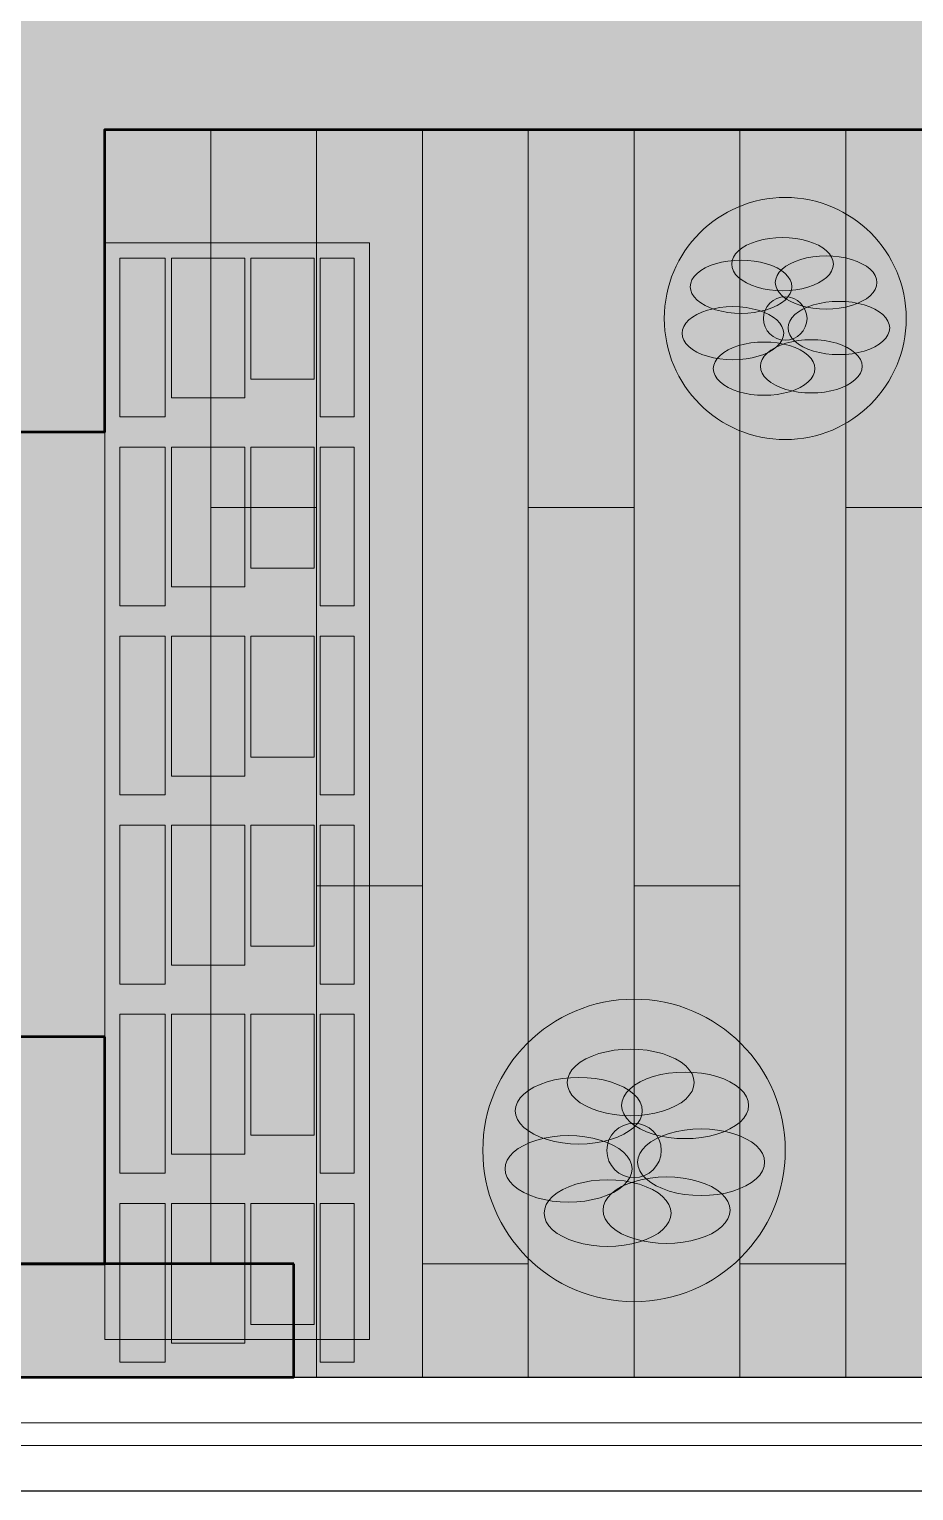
# Model space of a CAD drawing. Header units: millimetres. Extents: x 0 to 11500, y 0 to 14350.
# Drawn here: x 8100 to 9270, y 0 to 1932 of the extents above; entities that cross this region are included whole.
import ezdxf

# ---------------------------------------------------------------- set-up
doc = ezdxf.new("R2010")
doc.units = ezdxf.units.MM
for name, color, linetype, lineweight, true_color in [('A-COLS', 7, 'Continuous', 50, 0x000000), ('A-GLAZ', 7, 'Continuous', 18, 0x1a6bc7), ('A-GLAZ-FRAME', 7, 'Continuous', 25, 0x000000), ('A-WALL', 7, 'Continuous', 50, 0x000000), ('A-WALL-FILL', 7, 'Continuous', 13, 0x999999), ('I-FLOOR', 7, 'Continuous', 13, 0x595959), ('I-FLOOR-PAT', 7, 'Continuous', 13, 0x595959), ('I-FURN', 7, 'Continuous', 13, 0x595959), ('I-PLANT', 7, 'Continuous', 13, 0x595959)]:
    doc.layers.add(name, color=color, linetype=linetype, lineweight=lineweight, true_color=true_color)

msp = doc.modelspace()

# ---------------------------------------------------------------- hatches: boundary and pattern name
at = {"layer": 'A-COLS', "true_color": 0x000000}
h = msp.add_hatch(color=7, dxfattribs=at)
h.dxf.hatch_style = 1
h.paths.add_polyline_path([(8450, 300), (7350, 300), (7350, 150), (8450, 150)])
at = {"layer": 'A-WALL-FILL', "true_color": 0x33363b}
h = msp.add_hatch(color=7, dxfattribs=at)
h.dxf.hatch_style = 1
h.paths.add_polyline_path([(4900, 2300), (5100, 2300), (5100, 4750), (8000, 4750), (8000, 1400), (8200, 1400), (8200, 1800), (9400, 1800), (9400, 2000), (8200, 2000), (8200, 6250), (8000, 6250), (8000, 4950), (5100, 4950), (5100, 7800), (4900, 7800)])
h = msp.add_hatch(color=7, dxfattribs=at)
h.dxf.hatch_style = 1
h.paths.add_polyline_path([(8200, 600), (8000, 600), (8000, 300), (8200, 300)])
at = {"layer": 'I-FLOOR', "true_color": 0xb88f66}
h = msp.add_hatch(color=7, dxfattribs=at)
h.dxf.hatch_style = 1
h.paths.add_polyline_path([(11350, 150), (11350, 1750), (10850, 1750), (10850, 1800), (9400, 1800), (8200, 1800), (8200, 300), (8450, 300), (8450, 150)])
at = {"layer": 'I-FLOOR', "true_color": 0xdebf94}
h = msp.add_hatch(color=7, dxfattribs=at)
h.dxf.hatch_style = 1
h.paths.add_polyline_path([(8200, 1400), (8000, 1400), (8000, 600), (8200, 600)])
at = {"layer": 'I-FURN', "true_color": 0x785740}
h = msp.add_hatch(color=7, dxfattribs=at)
h.dxf.hatch_style = 1
h.paths.add_polyline_path([(8200, 1650), (8550, 1650), (8550, 200), (8200, 200)])
at = {"layer": 'I-FURN', "true_color": 0xcc4c47}
h = msp.add_hatch(color=7, dxfattribs=at)
h.dxf.hatch_style = 1
h.paths.add_polyline_path([(8220, 1630), (8280, 1630), (8280, 1420), (8220, 1420)])
at = {"layer": 'I-FURN', "true_color": 0x4073b2}
h = msp.add_hatch(color=7, dxfattribs=at)
h.dxf.hatch_style = 1
h.paths.add_polyline_path([(8288, 1630), (8385, 1630), (8385, 1445), (8288, 1445)])
at = {"layer": 'I-FURN', "true_color": 0xe6b84c}
h = msp.add_hatch(color=7, dxfattribs=at)
h.dxf.hatch_style = 1
h.paths.add_polyline_path([(8393, 1630), (8477, 1630), (8477, 1470), (8393, 1470)])
at = {"layer": 'I-FURN', "true_color": 0x599973}
h = msp.add_hatch(color=7, dxfattribs=at)
h.dxf.hatch_style = 1
h.paths.add_polyline_path([(8485, 1630), (8530, 1630), (8530, 1420), (8485, 1420)])
at = {"layer": 'I-FURN', "true_color": 0xcc4c47}
h = msp.add_hatch(color=7, dxfattribs=at)
h.dxf.hatch_style = 1
h.paths.add_polyline_path([(8220, 1380), (8280, 1380), (8280, 1170), (8220, 1170)])
at = {"layer": 'I-FURN', "true_color": 0x4073b2}
h = msp.add_hatch(color=7, dxfattribs=at)
h.dxf.hatch_style = 1
h.paths.add_polyline_path([(8288, 1380), (8385, 1380), (8385, 1195), (8288, 1195)])
at = {"layer": 'I-FURN', "true_color": 0xe6b84c}
h = msp.add_hatch(color=7, dxfattribs=at)
h.dxf.hatch_style = 1
h.paths.add_polyline_path([(8393, 1380), (8477, 1380), (8477, 1220), (8393, 1220)])
at = {"layer": 'I-FURN', "true_color": 0x599973}
h = msp.add_hatch(color=7, dxfattribs=at)
h.dxf.hatch_style = 1
h.paths.add_polyline_path([(8485, 1380), (8530, 1380), (8530, 1170), (8485, 1170)])
at = {"layer": 'I-FURN', "true_color": 0xcc4c47}
h = msp.add_hatch(color=7, dxfattribs=at)
h.dxf.hatch_style = 1
h.paths.add_polyline_path([(8220, 1130), (8280, 1130), (8280, 920), (8220, 920)])
at = {"layer": 'I-FURN', "true_color": 0x4073b2}
h = msp.add_hatch(color=7, dxfattribs=at)
h.dxf.hatch_style = 1
h.paths.add_polyline_path([(8288, 1130), (8385, 1130), (8385, 945), (8288, 945)])
at = {"layer": 'I-FURN', "true_color": 0xe6b84c}
h = msp.add_hatch(color=7, dxfattribs=at)
h.dxf.hatch_style = 1
h.paths.add_polyline_path([(8393, 1130), (8477, 1130), (8477, 970), (8393, 970)])
at = {"layer": 'I-FURN', "true_color": 0x599973}
h = msp.add_hatch(color=7, dxfattribs=at)
h.dxf.hatch_style = 1
h.paths.add_polyline_path([(8485, 1130), (8530, 1130), (8530, 920), (8485, 920)])
at = {"layer": 'I-FURN', "true_color": 0xcc4c47}
h = msp.add_hatch(color=7, dxfattribs=at)
h.dxf.hatch_style = 1
h.paths.add_polyline_path([(8220, 880), (8280, 880), (8280, 670), (8220, 670)])
at = {"layer": 'I-FURN', "true_color": 0x4073b2}
h = msp.add_hatch(color=7, dxfattribs=at)
h.dxf.hatch_style = 1
h.paths.add_polyline_path([(8288, 880), (8385, 880), (8385, 695), (8288, 695)])
at = {"layer": 'I-FURN', "true_color": 0xe6b84c}
h = msp.add_hatch(color=7, dxfattribs=at)
h.dxf.hatch_style = 1
h.paths.add_polyline_path([(8393, 880), (8477, 880), (8477, 720), (8393, 720)])
at = {"layer": 'I-FURN', "true_color": 0x599973}
h = msp.add_hatch(color=7, dxfattribs=at)
h.dxf.hatch_style = 1
h.paths.add_polyline_path([(8485, 880), (8530, 880), (8530, 670), (8485, 670)])
at = {"layer": 'I-FURN', "true_color": 0xcc4c47}
h = msp.add_hatch(color=7, dxfattribs=at)
h.dxf.hatch_style = 1
h.paths.add_polyline_path([(8220, 630), (8280, 630), (8280, 420), (8220, 420)])
at = {"layer": 'I-FURN', "true_color": 0x4073b2}
h = msp.add_hatch(color=7, dxfattribs=at)
h.dxf.hatch_style = 1
h.paths.add_polyline_path([(8288, 630), (8385, 630), (8385, 445), (8288, 445)])
at = {"layer": 'I-FURN', "true_color": 0xe6b84c}
h = msp.add_hatch(color=7, dxfattribs=at)
h.dxf.hatch_style = 1
h.paths.add_polyline_path([(8393, 630), (8477, 630), (8477, 470), (8393, 470)])
at = {"layer": 'I-FURN', "true_color": 0x599973}
h = msp.add_hatch(color=7, dxfattribs=at)
h.dxf.hatch_style = 1
h.paths.add_polyline_path([(8485, 630), (8530, 630), (8530, 420), (8485, 420)])
at = {"layer": 'I-FURN', "true_color": 0xcc4c47}
h = msp.add_hatch(color=7, dxfattribs=at)
h.dxf.hatch_style = 1
h.paths.add_polyline_path([(8220, 380), (8280, 380), (8280, 170), (8220, 170)])
at = {"layer": 'I-FURN', "true_color": 0x4073b2}
h = msp.add_hatch(color=7, dxfattribs=at)
h.dxf.hatch_style = 1
h.paths.add_polyline_path([(8288, 380), (8385, 380), (8385, 195), (8288, 195)])
at = {"layer": 'I-FURN', "true_color": 0xe6b84c}
h = msp.add_hatch(color=7, dxfattribs=at)
h.dxf.hatch_style = 1
h.paths.add_polyline_path([(8393, 380), (8477, 380), (8477, 220), (8393, 220)])
at = {"layer": 'I-FURN', "true_color": 0x599973}
h = msp.add_hatch(color=7, dxfattribs=at)
h.dxf.hatch_style = 1
h.paths.add_polyline_path([(8485, 380), (8530, 380), (8530, 170), (8485, 170)])
at = {"layer": 'I-PLANT', "true_color": 0x5c995c}
h = msp.add_hatch(color=7, dxfattribs=at)
h.dxf.hatch_style = 1
edge = h.paths.add_edge_path()
edge.add_arc((9100, 1550), 160, 0, 360)
at = {"layer": 'I-PLANT', "true_color": 0x73b26b}
h = msp.add_hatch(color=7, dxfattribs=at)
h.dxf.hatch_style = 1
h.paths.add_polyline_path([(9163.6, 1621.9), (9163, 1617.3), (9161.3, 1612.8), (9158.5, 1608.4), (9154.6, 1604.3), (9149.7, 1600.5), (9143.9, 1597), (9137.3, 1594), (9130, 1591.4), (9122.1, 1589.4), (9113.8, 1587.9), (9105.2, 1587), (9096.4, 1586.7), (9087.6, 1587), (9079, 1587.9), (9070.7, 1589.4), (9062.8, 1591.4), (9055.5, 1594), (9048.9, 1597), (9043.1, 1600.5), (9038.2, 1604.3), (9034.3, 1608.4), (9031.5, 1612.8), (9029.8, 1617.3), (9029.2, 1621.9), (9029.8, 1626.5), (9031.5, 1631), (9034.3, 1635.4), (9038.2, 1639.5), (9043.1, 1643.3), (9048.9, 1646.8), (9055.5, 1649.8), (9062.8, 1652.4), (9070.7, 1654.4), (9079, 1655.9), (9087.6, 1656.8), (9096.4, 1657.1), (9105.2, 1656.8), (9113.8, 1655.9), (9122.1, 1654.4), (9130, 1652.4), (9137.3, 1649.8), (9143.9, 1646.8), (9149.7, 1643.3), (9154.6, 1639.5), (9158.5, 1635.4), (9161.3, 1631), (9163, 1626.5)])
h = msp.add_hatch(color=7, dxfattribs=at)
h.dxf.hatch_style = 1
h.paths.add_polyline_path([(9108.7, 1592), (9108.2, 1587.4), (9106.5, 1582.9), (9103.6, 1578.6), (9099.7, 1574.4), (9094.9, 1570.6), (9089.1, 1567.1), (9082.4, 1564.1), (9075.1, 1561.5), (9067.3, 1559.5), (9058.9, 1558), (9050.3, 1557.1), (9041.5, 1556.8), (9032.8, 1557.1), (9024.1, 1558), (9015.8, 1559.5), (9007.9, 1561.5), (9000.6, 1564.1), (8994, 1567.1), (8988.2, 1570.6), (8983.3, 1574.4), (8979.5, 1578.6), (8976.6, 1582.9), (8974.9, 1587.4), (8974.3, 1592), (8974.9, 1596.6), (8976.6, 1601.1), (8979.5, 1605.5), (8983.3, 1609.6), (8988.2, 1613.5), (8994, 1616.9), (9000.6, 1620), (9007.9, 1622.5), (9015.8, 1624.6), (9024.1, 1626), (9032.8, 1626.9), (9041.5, 1627.2), (9050.3, 1626.9), (9058.9, 1626), (9067.3, 1624.6), (9075.1, 1622.5), (9082.4, 1620), (9089.1, 1616.9), (9094.9, 1613.5), (9099.7, 1609.6), (9103.6, 1605.5), (9106.5, 1601.1), (9108.2, 1596.6)])
h = msp.add_hatch(color=7, dxfattribs=at)
h.dxf.hatch_style = 1
h.paths.add_polyline_path([(9221.2, 1597.6), (9220.6, 1593), (9218.9, 1588.5), (9216.1, 1584.2), (9212.2, 1580), (9207.3, 1576.2), (9201.5, 1572.8), (9194.9, 1569.7), (9187.6, 1567.2), (9179.7, 1565.1), (9171.4, 1563.6), (9162.8, 1562.7), (9154, 1562.4), (9145.2, 1562.7), (9136.6, 1563.6), (9128.3, 1565.1), (9120.4, 1567.2), (9113.1, 1569.7), (9106.5, 1572.8), (9100.7, 1576.2), (9095.8, 1580), (9091.9, 1584.2), (9089.1, 1588.5), (9087.4, 1593), (9086.8, 1597.6), (9087.4, 1602.2), (9089.1, 1606.8), (9091.9, 1611.1), (9095.8, 1615.2), (9100.7, 1619.1), (9106.5, 1622.5), (9113.1, 1625.6), (9120.4, 1628.1), (9128.3, 1630.2), (9136.6, 1631.6), (9145.2, 1632.5), (9154, 1632.8), (9162.8, 1632.5), (9171.4, 1631.6), (9179.7, 1630.2), (9187.6, 1628.1), (9194.9, 1625.6), (9201.5, 1622.5), (9207.3, 1619.1), (9212.2, 1615.2), (9216.1, 1611.1), (9218.9, 1606.8), (9220.6, 1602.2)])
h = msp.add_hatch(color=7, dxfattribs=at)
h.dxf.hatch_style = 1
h.paths.add_polyline_path([(9097.9, 1530.5), (9097.3, 1525.9), (9095.6, 1521.4), (9092.8, 1517), (9088.9, 1512.9), (9084, 1509.1), (9078.2, 1505.6), (9071.6, 1502.6), (9064.3, 1500), (9056.4, 1498), (9048.1, 1496.5), (9039.5, 1495.6), (9030.7, 1495.3), (9021.9, 1495.6), (9013.3, 1496.5), (9005, 1498), (8997.1, 1500), (8989.8, 1502.6), (8983.2, 1505.6), (8977.4, 1509.1), (8972.5, 1512.9), (8968.6, 1517), (8965.8, 1521.4), (8964.1, 1525.9), (8963.5, 1530.5), (8964.1, 1535.1), (8965.8, 1539.6), (8968.6, 1544), (8972.5, 1548.1), (8977.4, 1551.9), (8983.2, 1555.4), (8989.8, 1558.4), (8997.1, 1561), (9005, 1563), (9013.3, 1564.5), (9021.9, 1565.4), (9030.7, 1565.7), (9039.5, 1565.4), (9048.1, 1564.5), (9056.4, 1563), (9064.3, 1561), (9071.6, 1558.4), (9078.2, 1555.4), (9084, 1551.9), (9088.9, 1548.1), (9092.8, 1544), (9095.6, 1539.6), (9097.3, 1535.1)])
at = {"layer": 'I-PLANT', "true_color": 0x8c6140}
h = msp.add_hatch(color=7, dxfattribs=at)
h.dxf.hatch_style = 1
edge = h.paths.add_edge_path()
edge.add_arc((9100, 1550), 28.8, 0, 360)
at = {"layer": 'I-PLANT', "true_color": 0x73b26b}
h = msp.add_hatch(color=7, dxfattribs=at)
h.dxf.hatch_style = 1
h.paths.add_polyline_path([(9238.1, 1537.5), (9237.5, 1532.9), (9235.8, 1528.4), (9233, 1524), (9229.1, 1519.9), (9224.2, 1516.1), (9218.4, 1512.6), (9211.8, 1509.6), (9204.5, 1507), (9196.6, 1505), (9188.3, 1503.5), (9179.7, 1502.6), (9170.9, 1502.3), (9162.1, 1502.6), (9153.5, 1503.5), (9145.2, 1505), (9137.3, 1507), (9130, 1509.6), (9123.4, 1512.6), (9117.6, 1516.1), (9112.7, 1519.9), (9108.8, 1524), (9106, 1528.4), (9104.3, 1532.9), (9103.7, 1537.5), (9104.3, 1542.1), (9106, 1546.6), (9108.8, 1551), (9112.7, 1555.1), (9117.6, 1558.9), (9123.4, 1562.4), (9130, 1565.4), (9137.3, 1568), (9145.2, 1570), (9153.5, 1571.5), (9162.1, 1572.4), (9170.9, 1572.7), (9179.7, 1572.4), (9188.3, 1571.5), (9196.6, 1570), (9204.5, 1568), (9211.8, 1565.4), (9218.4, 1562.4), (9224.2, 1558.9), (9229.1, 1555.1), (9233, 1551), (9235.8, 1546.6), (9237.5, 1542.1)])
h = msp.add_hatch(color=7, dxfattribs=at)
h.dxf.hatch_style = 1
h.paths.add_polyline_path([(9139.2, 1483.7), (9138.7, 1479.1), (9136.9, 1474.5), (9134.1, 1470.2), (9130.2, 1466.1), (9125.3, 1462.2), (9119.6, 1458.8), (9112.9, 1455.7), (9105.6, 1453.2), (9097.7, 1451.1), (9089.4, 1449.7), (9080.8, 1448.8), (9072, 1448.5), (9063.3, 1448.8), (9054.6, 1449.7), (9046.3, 1451.1), (9038.4, 1453.2), (9031.1, 1455.7), (9024.5, 1458.8), (9018.7, 1462.2), (9013.8, 1466.1), (9009.9, 1470.2), (9007.1, 1474.5), (9005.4, 1479.1), (9004.8, 1483.7), (9005.4, 1488.2), (9007.1, 1492.8), (9009.9, 1497.1), (9013.8, 1501.3), (9018.7, 1505.1), (9024.5, 1508.5), (9031.1, 1511.6), (9038.4, 1514.1), (9046.3, 1516.2), (9054.6, 1517.7), (9063.3, 1518.6), (9072, 1518.9), (9080.8, 1518.6), (9089.4, 1517.7), (9097.7, 1516.2), (9105.6, 1514.1), (9112.9, 1511.6), (9119.6, 1508.5), (9125.3, 1505.1), (9130.2, 1501.3), (9134.1, 1497.1), (9136.9, 1492.8), (9138.7, 1488.2)])
h = msp.add_hatch(color=7, dxfattribs=at)
h.dxf.hatch_style = 1
h.paths.add_polyline_path([(9201.6, 1486.8), (9201.1, 1482.2), (9199.3, 1477.7), (9196.5, 1473.3), (9192.6, 1469.2), (9187.7, 1465.3), (9182, 1461.9), (9175.3, 1458.8), (9168, 1456.3), (9160.2, 1454.2), (9151.8, 1452.8), (9143.2, 1451.9), (9134.4, 1451.6), (9125.7, 1451.9), (9117, 1452.8), (9108.7, 1454.2), (9100.8, 1456.3), (9093.5, 1458.8), (9086.9, 1461.9), (9081.1, 1465.3), (9076.2, 1469.2), (9072.3, 1473.3), (9069.5, 1477.7), (9067.8, 1482.2), (9067.2, 1486.8), (9067.8, 1491.4), (9069.5, 1495.9), (9072.3, 1500.2), (9076.2, 1504.4), (9081.1, 1508.2), (9086.9, 1511.7), (9093.5, 1514.7), (9100.8, 1517.3), (9108.7, 1519.3), (9117, 1520.8), (9125.7, 1521.7), (9134.4, 1522), (9143.2, 1521.7), (9151.8, 1520.8), (9160.2, 1519.3), (9168, 1517.3), (9175.3, 1514.7), (9182, 1511.7), (9187.7, 1508.2), (9192.6, 1504.4), (9196.5, 1500.2), (9199.3, 1495.9), (9201.1, 1491.4)])
at = {"layer": 'I-PLANT', "true_color": 0x5c995c}
h = msp.add_hatch(color=7, dxfattribs=at)
h.dxf.hatch_style = 1
edge = h.paths.add_edge_path()
edge.add_arc((8900, 450), 200, 0, 360)
at = {"layer": 'I-PLANT', "true_color": 0x73b26b}
h = msp.add_hatch(color=7, dxfattribs=at)
h.dxf.hatch_style = 1
h.paths.add_polyline_path([(8979.5, 539.9), (8978.8, 534.1), (8976.7, 528.5), (8973.1, 523.1), (8968.3, 517.9), (8962.2, 513.1), (8954.9, 508.8), (8946.6, 505), (8937.5, 501.8), (8927.7, 499.2), (8917.3, 497.4), (8906.5, 496.3), (8895.5, 495.9), (8884.5, 496.3), (8873.8, 497.4), (8863.4, 499.2), (8853.5, 501.8), (8844.4, 505), (8836.1, 508.8), (8828.9, 513.1), (8822.8, 517.9), (8817.9, 523.1), (8814.4, 528.5), (8812.2, 534.1), (8811.5, 539.9), (8812.2, 545.6), (8814.4, 551.3), (8817.9, 556.7), (8822.8, 561.9), (8828.9, 566.7), (8836.1, 571), (8844.4, 574.8), (8853.5, 578), (8863.4, 580.5), (8873.8, 582.4), (8884.5, 583.5), (8895.5, 583.9), (8906.5, 583.5), (8917.3, 582.4), (8927.7, 580.5), (8937.5, 578), (8946.6, 574.8), (8954.9, 571), (8962.2, 566.7), (8968.3, 561.9), (8973.1, 556.7), (8976.7, 551.3), (8978.8, 545.6)])
h = msp.add_hatch(color=7, dxfattribs=at)
h.dxf.hatch_style = 1
h.paths.add_polyline_path([(8910.9, 502.5), (8910.2, 496.8), (8908.1, 491.1), (8904.5, 485.7), (8899.7, 480.5), (8893.6, 475.8), (8886.3, 471.4), (8878.1, 467.6), (8868.9, 464.4), (8859.1, 461.9), (8848.7, 460), (8837.9, 458.9), (8826.9, 458.5), (8816, 458.9), (8805.2, 460), (8794.8, 461.9), (8784.9, 464.4), (8775.8, 467.6), (8767.5, 471.4), (8760.3, 475.8), (8754.2, 480.5), (8749.3, 485.7), (8745.8, 491.1), (8743.6, 496.8), (8742.9, 502.5), (8743.6, 508.3), (8745.8, 513.9), (8749.3, 519.4), (8754.2, 524.5), (8760.3, 529.3), (8767.5, 533.6), (8775.8, 537.4), (8784.9, 540.6), (8794.8, 543.2), (8805.2, 545), (8816, 546.2), (8826.9, 546.5), (8837.9, 546.2), (8848.7, 545), (8859.1, 543.2), (8868.9, 540.6), (8878.1, 537.4), (8886.3, 533.6), (8893.6, 529.3), (8899.7, 524.5), (8904.5, 519.4), (8908.1, 513.9), (8910.2, 508.3)])
h = msp.add_hatch(color=7, dxfattribs=at)
h.dxf.hatch_style = 1
h.paths.add_polyline_path([(9051.5, 509.6), (9050.8, 503.8), (9048.6, 498.2), (9045.1, 492.7), (9040.2, 487.6), (9034.1, 482.8), (9026.9, 478.4), (9018.6, 474.6), (9009.5, 471.4), (8999.6, 468.9), (8989.2, 467.1), (8978.4, 465.9), (8967.5, 465.6), (8956.5, 465.9), (8945.7, 467.1), (8935.3, 468.9), (8925.5, 471.4), (8916.3, 474.6), (8908.1, 478.4), (8900.8, 482.8), (8894.7, 487.6), (8889.9, 492.7), (8886.3, 498.2), (8884.2, 503.8), (8883.5, 509.6), (8884.2, 515.3), (8886.3, 520.9), (8889.9, 526.4), (8894.7, 531.6), (8900.8, 536.3), (8908.1, 540.7), (8916.3, 544.5), (8925.5, 547.7), (8935.3, 550.2), (8945.7, 552.1), (8956.5, 553.2), (8967.5, 553.6), (8978.4, 553.2), (8989.2, 552.1), (8999.6, 550.2), (9009.5, 547.7), (9018.6, 544.5), (9026.9, 540.7), (9034.1, 536.3), (9040.2, 531.6), (9045.1, 526.4), (9048.6, 520.9), (9050.8, 515.3)])
at = {"layer": 'I-PLANT', "true_color": 0x8c6140}
h = msp.add_hatch(color=7, dxfattribs=at)
h.dxf.hatch_style = 1
edge = h.paths.add_edge_path()
edge.add_arc((8900, 450), 36, 0, 360)
at = {"layer": 'I-PLANT', "true_color": 0x73b26b}
h = msp.add_hatch(color=7, dxfattribs=at)
h.dxf.hatch_style = 1
h.paths.add_polyline_path([(8897.4, 425.6), (8896.6, 419.9), (8894.5, 414.2), (8891, 408.8), (8886.1, 403.6), (8880, 398.8), (8872.8, 394.5), (8864.5, 390.7), (8855.4, 387.5), (8845.5, 385), (8835.1, 383.1), (8824.3, 382), (8813.4, 381.6), (8802.4, 382), (8791.6, 383.1), (8781.2, 385), (8771.4, 387.5), (8762.2, 390.7), (8754, 394.5), (8746.7, 398.8), (8740.6, 403.6), (8735.8, 408.8), (8732.2, 414.2), (8730.1, 419.9), (8729.4, 425.6), (8730.1, 431.4), (8732.2, 437), (8735.8, 442.5), (8740.6, 447.6), (8746.7, 452.4), (8754, 456.7), (8762.2, 460.5), (8771.4, 463.7), (8781.2, 466.3), (8791.6, 468.1), (8802.4, 469.2), (8813.4, 469.6), (8824.3, 469.2), (8835.1, 468.1), (8845.5, 466.3), (8855.4, 463.7), (8864.5, 460.5), (8872.8, 456.7), (8880, 452.4), (8886.1, 447.6), (8891, 442.5), (8894.5, 437), (8896.6, 431.4)])
h = msp.add_hatch(color=7, dxfattribs=at)
h.dxf.hatch_style = 1
h.paths.add_polyline_path([(9072.6, 434.4), (9071.9, 428.6), (9069.8, 423), (9066.2, 417.5), (9061.4, 412.4), (9055.3, 407.6), (9048, 403.3), (9039.8, 399.5), (9030.6, 396.3), (9020.8, 393.7), (9010.4, 391.9), (8999.6, 390.7), (8988.6, 390.4), (8977.7, 390.7), (8966.9, 391.9), (8956.5, 393.7), (8946.6, 396.3), (8937.5, 399.5), (8929.2, 403.3), (8922, 407.6), (8915.9, 412.4), (8911, 417.5), (8907.5, 423), (8905.4, 428.6), (8904.6, 434.4), (8905.4, 440.1), (8907.5, 445.8), (8911, 451.2), (8915.9, 456.4), (8922, 461.2), (8929.2, 465.5), (8937.5, 469.3), (8946.6, 472.5), (8956.5, 475), (8966.9, 476.9), (8977.7, 478), (8988.6, 478.4), (8999.6, 478), (9010.4, 476.9), (9020.8, 475), (9030.6, 472.5), (9039.8, 469.3), (9048, 465.5), (9055.3, 461.2), (9061.4, 456.4), (9066.2, 451.2), (9069.8, 445.8), (9071.9, 440.1)])
h = msp.add_hatch(color=7, dxfattribs=at)
h.dxf.hatch_style = 1
h.paths.add_polyline_path([(8949, 367.1), (8948.3, 361.3), (8946.2, 355.7), (8942.6, 350.2), (8937.8, 345.1), (8931.7, 340.3), (8924.4, 336), (8916.2, 332.2), (8907, 329), (8897.2, 326.4), (8886.8, 324.6), (8876, 323.4), (8865, 323.1), (8854.1, 323.4), (8843.3, 324.6), (8832.9, 326.4), (8823, 329), (8813.9, 332.2), (8805.6, 336), (8798.4, 340.3), (8792.3, 345.1), (8787.4, 350.2), (8783.9, 355.7), (8781.8, 361.3), (8781, 367.1), (8781.8, 372.8), (8783.9, 378.5), (8787.4, 383.9), (8792.3, 389.1), (8798.4, 393.9), (8805.6, 398.2), (8813.9, 402), (8823, 405.2), (8832.9, 407.7), (8843.3, 409.6), (8854.1, 410.7), (8865, 411.1), (8876, 410.7), (8886.8, 409.6), (8897.2, 407.7), (8907, 405.2), (8916.2, 402), (8924.4, 398.2), (8931.7, 393.9), (8937.8, 389.1), (8942.6, 383.9), (8946.2, 378.5), (8948.3, 372.8)])
h = msp.add_hatch(color=7, dxfattribs=at)
h.dxf.hatch_style = 1
h.paths.add_polyline_path([(9027, 371), (9026.3, 365.2), (9024.2, 359.6), (9020.6, 354.1), (9015.8, 349), (9009.7, 344.2), (9002.4, 339.8), (8994.2, 336.1), (8985, 332.9), (8975.2, 330.3), (8964.8, 328.5), (8954, 327.3), (8943, 327), (8932.1, 327.3), (8921.3, 328.5), (8910.9, 330.3), (8901, 332.9), (8891.9, 336.1), (8883.6, 339.8), (8876.4, 344.2), (8870.3, 349), (8865.4, 354.1), (8861.9, 359.6), (8859.8, 365.2), (8859, 371), (8859.8, 376.7), (8861.9, 382.3), (8865.4, 387.8), (8870.3, 393), (8876.4, 397.7), (8883.6, 402.1), (8891.9, 405.9), (8901, 409.1), (8910.9, 411.6), (8921.3, 413.5), (8932.1, 414.6), (8943, 415), (8954, 414.6), (8964.8, 413.5), (8975.2, 411.6), (8985, 409.1), (8994.2, 405.9), (9002.4, 402.1), (9009.7, 397.7), (9015.8, 393), (9020.6, 387.8), (9024.2, 382.3), (9026.3, 376.7)])

# ---------------------------------------------------------------- linework, layer by layer
at = {"layer": 'A-COLS'}
msp.add_lwpolyline([(8450, 300), (7350, 300), (7350, 150), (8450, 150)], close=True, dxfattribs=at)
at = {"layer": 'A-GLAZ'}
for p, q in [((4900, 90), (11500, 90)), ((4900, 60), (11500, 60))]:
    msp.add_line(p, q, dxfattribs=at)
at = {"layer": 'A-GLAZ-FRAME'}
for p, q in [((4900, 150), (11500, 150)), ((4900, 0), (11500, 0))]:
    msp.add_line(p, q, dxfattribs=at)
at = {"layer": 'A-WALL'}
for points in [[(4900, 2300), (5100, 2300), (5100, 4750), (8000, 4750), (8000, 1400), (8200, 1400), (8200, 1800), (9400, 1800), (9400, 2000), (8200, 2000), (8200, 6250), (8000, 6250), (8000, 4950), (5100, 4950), (5100, 7800), (4900, 7800)], [(8200, 600), (8000, 600), (8000, 300), (8200, 300)]]:
    msp.add_lwpolyline(points, close=True, dxfattribs=at)
at = {"layer": 'I-FLOOR-PAT', "lineweight": 9, "true_color": 0x946e4c}
for p, q in [((8200, 1800), (8340, 1800)), ((8340, 1800), (8340, 300)), ((8480, 1800), (8480, 150)), ((8620, 1800), (8620, 150)), ((8620, 1800), (8760, 1800)), ((8760, 1800), (8760, 150)), ((8900, 1800), (8900, 150)), ((9040, 1800), (9040, 150)), ((9040, 1800), (9180, 1800)), ((9180, 1800), (9180, 150)), ((8340, 1300), (8480, 1300)), ((8760, 1300), (8900, 1300)), ((9180, 1300), (9320, 1300)), ((8480, 800), (8620, 800)), ((8900, 800), (9040, 800)), ((8200, 300), (8340, 300)), ((8620, 300), (8760, 300)), ((9040, 300), (9180, 300))]:
    msp.add_line(p, q, dxfattribs=at)
at = {"layer": 'I-FURN', "lineweight": 13, "true_color": 0x4c4c52}
msp.add_lwpolyline([(8200, 1650), (8550, 1650), (8550, 200), (8200, 200)], close=True, dxfattribs=at)
at = {"layer": 'I-FURN', "lineweight": 5, "true_color": 0x4c4c4c}
for points in [[(8220, 1630), (8280, 1630), (8280, 1420), (8220, 1420)], [(8288, 1630), (8385, 1630), (8385, 1445), (8288, 1445)], [(8393, 1630), (8477, 1630), (8477, 1470), (8393, 1470)], [(8485, 1630), (8530, 1630), (8530, 1420), (8485, 1420)], [(8220, 1380), (8280, 1380), (8280, 1170), (8220, 1170)], [(8288, 1380), (8385, 1380), (8385, 1195), (8288, 1195)], [(8393, 1380), (8477, 1380), (8477, 1220), (8393, 1220)], [(8485, 1380), (8530, 1380), (8530, 1170), (8485, 1170)], [(8220, 1130), (8280, 1130), (8280, 920), (8220, 920)], [(8288, 1130), (8385, 1130), (8385, 945), (8288, 945)], [(8393, 1130), (8477, 1130), (8477, 970), (8393, 970)], [(8485, 1130), (8530, 1130), (8530, 920), (8485, 920)], [(8220, 880), (8280, 880), (8280, 670), (8220, 670)], [(8288, 880), (8385, 880), (8385, 695), (8288, 695)], [(8393, 880), (8477, 880), (8477, 720), (8393, 720)], [(8485, 880), (8530, 880), (8530, 670), (8485, 670)], [(8220, 630), (8280, 630), (8280, 420), (8220, 420)], [(8288, 630), (8385, 630), (8385, 445), (8288, 445)], [(8393, 630), (8477, 630), (8477, 470), (8393, 470)], [(8485, 630), (8530, 630), (8530, 420), (8485, 420)], [(8220, 380), (8280, 380), (8280, 170), (8220, 170)], [(8288, 380), (8385, 380), (8385, 195), (8288, 195)], [(8393, 380), (8477, 380), (8477, 220), (8393, 220)], [(8485, 380), (8530, 380), (8530, 170), (8485, 170)]]:
    msp.add_lwpolyline(points, close=True, dxfattribs=at)
at = {"layer": 'I-PLANT', "lineweight": 9, "true_color": 0x38703d}
for points in [[(9163.6, 1621.9), (9163, 1617.3), (9161.3, 1612.8), (9158.5, 1608.4), (9154.6, 1604.3), (9149.7, 1600.5), (9143.9, 1597), (9137.3, 1594), (9130, 1591.4), (9122.1, 1589.4), (9113.8, 1587.9), (9105.2, 1587), (9096.4, 1586.7), (9087.6, 1587), (9079, 1587.9), (9070.7, 1589.4), (9062.8, 1591.4), (9055.5, 1594), (9048.9, 1597), (9043.1, 1600.5), (9038.2, 1604.3), (9034.3, 1608.4), (9031.5, 1612.8), (9029.8, 1617.3), (9029.2, 1621.9), (9029.8, 1626.5), (9031.5, 1631), (9034.3, 1635.4), (9038.2, 1639.5), (9043.1, 1643.3), (9048.9, 1646.8), (9055.5, 1649.8), (9062.8, 1652.4), (9070.7, 1654.4), (9079, 1655.9), (9087.6, 1656.8), (9096.4, 1657.1), (9105.2, 1656.8), (9113.8, 1655.9), (9122.1, 1654.4), (9130, 1652.4), (9137.3, 1649.8), (9143.9, 1646.8), (9149.7, 1643.3), (9154.6, 1639.5), (9158.5, 1635.4), (9161.3, 1631), (9163, 1626.5)], [(9108.7, 1592), (9108.2, 1587.4), (9106.5, 1582.9), (9103.6, 1578.6), (9099.7, 1574.4), (9094.9, 1570.6), (9089.1, 1567.1), (9082.4, 1564.1), (9075.1, 1561.5), (9067.3, 1559.5), (9058.9, 1558), (9050.3, 1557.1), (9041.5, 1556.8), (9032.8, 1557.1), (9024.1, 1558), (9015.8, 1559.5), (9007.9, 1561.5), (9000.6, 1564.1), (8994, 1567.1), (8988.2, 1570.6), (8983.3, 1574.4), (8979.5, 1578.6), (8976.6, 1582.9), (8974.9, 1587.4), (8974.3, 1592), (8974.9, 1596.6), (8976.6, 1601.1), (8979.5, 1605.5), (8983.3, 1609.6), (8988.2, 1613.5), (8994, 1616.9), (9000.6, 1620), (9007.9, 1622.5), (9015.8, 1624.6), (9024.1, 1626), (9032.8, 1626.9), (9041.5, 1627.2), (9050.3, 1626.9), (9058.9, 1626), (9067.3, 1624.6), (9075.1, 1622.5), (9082.4, 1620), (9089.1, 1616.9), (9094.9, 1613.5), (9099.7, 1609.6), (9103.6, 1605.5), (9106.5, 1601.1), (9108.2, 1596.6)], [(9221.2, 1597.6), (9220.6, 1593), (9218.9, 1588.5), (9216.1, 1584.2), (9212.2, 1580), (9207.3, 1576.2), (9201.5, 1572.8), (9194.9, 1569.7), (9187.6, 1567.2), (9179.7, 1565.1), (9171.4, 1563.6), (9162.8, 1562.7), (9154, 1562.4), (9145.2, 1562.7), (9136.6, 1563.6), (9128.3, 1565.1), (9120.4, 1567.2), (9113.1, 1569.7), (9106.5, 1572.8), (9100.7, 1576.2), (9095.8, 1580), (9091.9, 1584.2), (9089.1, 1588.5), (9087.4, 1593), (9086.8, 1597.6), (9087.4, 1602.2), (9089.1, 1606.8), (9091.9, 1611.1), (9095.8, 1615.2), (9100.7, 1619.1), (9106.5, 1622.5), (9113.1, 1625.6), (9120.4, 1628.1), (9128.3, 1630.2), (9136.6, 1631.6), (9145.2, 1632.5), (9154, 1632.8), (9162.8, 1632.5), (9171.4, 1631.6), (9179.7, 1630.2), (9187.6, 1628.1), (9194.9, 1625.6), (9201.5, 1622.5), (9207.3, 1619.1), (9212.2, 1615.2), (9216.1, 1611.1), (9218.9, 1606.8), (9220.6, 1602.2)], [(9097.9, 1530.5), (9097.3, 1525.9), (9095.6, 1521.4), (9092.8, 1517), (9088.9, 1512.9), (9084, 1509.1), (9078.2, 1505.6), (9071.6, 1502.6), (9064.3, 1500), (9056.4, 1498), (9048.1, 1496.5), (9039.5, 1495.6), (9030.7, 1495.3), (9021.9, 1495.6), (9013.3, 1496.5), (9005, 1498), (8997.1, 1500), (8989.8, 1502.6), (8983.2, 1505.6), (8977.4, 1509.1), (8972.5, 1512.9), (8968.6, 1517), (8965.8, 1521.4), (8964.1, 1525.9), (8963.5, 1530.5), (8964.1, 1535.1), (8965.8, 1539.6), (8968.6, 1544), (8972.5, 1548.1), (8977.4, 1551.9), (8983.2, 1555.4), (8989.8, 1558.4), (8997.1, 1561), (9005, 1563), (9013.3, 1564.5), (9021.9, 1565.4), (9030.7, 1565.7), (9039.5, 1565.4), (9048.1, 1564.5), (9056.4, 1563), (9064.3, 1561), (9071.6, 1558.4), (9078.2, 1555.4), (9084, 1551.9), (9088.9, 1548.1), (9092.8, 1544), (9095.6, 1539.6), (9097.3, 1535.1)], [(9238.1, 1537.5), (9237.5, 1532.9), (9235.8, 1528.4), (9233, 1524), (9229.1, 1519.9), (9224.2, 1516.1), (9218.4, 1512.6), (9211.8, 1509.6), (9204.5, 1507), (9196.6, 1505), (9188.3, 1503.5), (9179.7, 1502.6), (9170.9, 1502.3), (9162.1, 1502.6), (9153.5, 1503.5), (9145.2, 1505), (9137.3, 1507), (9130, 1509.6), (9123.4, 1512.6), (9117.6, 1516.1), (9112.7, 1519.9), (9108.8, 1524), (9106, 1528.4), (9104.3, 1532.9), (9103.7, 1537.5), (9104.3, 1542.1), (9106, 1546.6), (9108.8, 1551), (9112.7, 1555.1), (9117.6, 1558.9), (9123.4, 1562.4), (9130, 1565.4), (9137.3, 1568), (9145.2, 1570), (9153.5, 1571.5), (9162.1, 1572.4), (9170.9, 1572.7), (9179.7, 1572.4), (9188.3, 1571.5), (9196.6, 1570), (9204.5, 1568), (9211.8, 1565.4), (9218.4, 1562.4), (9224.2, 1558.9), (9229.1, 1555.1), (9233, 1551), (9235.8, 1546.6), (9237.5, 1542.1)], [(9139.2, 1483.7), (9138.7, 1479.1), (9136.9, 1474.5), (9134.1, 1470.2), (9130.2, 1466.1), (9125.3, 1462.2), (9119.6, 1458.8), (9112.9, 1455.7), (9105.6, 1453.2), (9097.7, 1451.1), (9089.4, 1449.7), (9080.8, 1448.8), (9072, 1448.5), (9063.3, 1448.8), (9054.6, 1449.7), (9046.3, 1451.1), (9038.4, 1453.2), (9031.1, 1455.7), (9024.5, 1458.8), (9018.7, 1462.2), (9013.8, 1466.1), (9009.9, 1470.2), (9007.1, 1474.5), (9005.4, 1479.1), (9004.8, 1483.7), (9005.4, 1488.2), (9007.1, 1492.8), (9009.9, 1497.1), (9013.8, 1501.3), (9018.7, 1505.1), (9024.5, 1508.5), (9031.1, 1511.6), (9038.4, 1514.1), (9046.3, 1516.2), (9054.6, 1517.7), (9063.3, 1518.6), (9072, 1518.9), (9080.8, 1518.6), (9089.4, 1517.7), (9097.7, 1516.2), (9105.6, 1514.1), (9112.9, 1511.6), (9119.6, 1508.5), (9125.3, 1505.1), (9130.2, 1501.3), (9134.1, 1497.1), (9136.9, 1492.8), (9138.7, 1488.2)], [(9201.6, 1486.8), (9201.1, 1482.2), (9199.3, 1477.7), (9196.5, 1473.3), (9192.6, 1469.2), (9187.7, 1465.3), (9182, 1461.9), (9175.3, 1458.8), (9168, 1456.3), (9160.2, 1454.2), (9151.8, 1452.8), (9143.2, 1451.9), (9134.4, 1451.6), (9125.7, 1451.9), (9117, 1452.8), (9108.7, 1454.2), (9100.8, 1456.3), (9093.5, 1458.8), (9086.9, 1461.9), (9081.1, 1465.3), (9076.2, 1469.2), (9072.3, 1473.3), (9069.5, 1477.7), (9067.8, 1482.2), (9067.2, 1486.8), (9067.8, 1491.4), (9069.5, 1495.9), (9072.3, 1500.2), (9076.2, 1504.4), (9081.1, 1508.2), (9086.9, 1511.7), (9093.5, 1514.7), (9100.8, 1517.3), (9108.7, 1519.3), (9117, 1520.8), (9125.7, 1521.7), (9134.4, 1522), (9143.2, 1521.7), (9151.8, 1520.8), (9160.2, 1519.3), (9168, 1517.3), (9175.3, 1514.7), (9182, 1511.7), (9187.7, 1508.2), (9192.6, 1504.4), (9196.5, 1500.2), (9199.3, 1495.9), (9201.1, 1491.4)], [(8979.5, 539.9), (8978.8, 534.1), (8976.7, 528.5), (8973.1, 523.1), (8968.3, 517.9), (8962.2, 513.1), (8954.9, 508.8), (8946.6, 505), (8937.5, 501.8), (8927.7, 499.2), (8917.3, 497.4), (8906.5, 496.3), (8895.5, 495.9), (8884.5, 496.3), (8873.8, 497.4), (8863.4, 499.2), (8853.5, 501.8), (8844.4, 505), (8836.1, 508.8), (8828.9, 513.1), (8822.8, 517.9), (8817.9, 523.1), (8814.4, 528.5), (8812.2, 534.1), (8811.5, 539.9), (8812.2, 545.6), (8814.4, 551.3), (8817.9, 556.7), (8822.8, 561.9), (8828.9, 566.7), (8836.1, 571), (8844.4, 574.8), (8853.5, 578), (8863.4, 580.5), (8873.8, 582.4), (8884.5, 583.5), (8895.5, 583.9), (8906.5, 583.5), (8917.3, 582.4), (8927.7, 580.5), (8937.5, 578), (8946.6, 574.8), (8954.9, 571), (8962.2, 566.7), (8968.3, 561.9), (8973.1, 556.7), (8976.7, 551.3), (8978.8, 545.6)], [(8910.9, 502.5), (8910.2, 496.8), (8908.1, 491.1), (8904.5, 485.7), (8899.7, 480.5), (8893.6, 475.8), (8886.3, 471.4), (8878.1, 467.6), (8868.9, 464.4), (8859.1, 461.9), (8848.7, 460), (8837.9, 458.9), (8826.9, 458.5), (8816, 458.9), (8805.2, 460), (8794.8, 461.9), (8784.9, 464.4), (8775.8, 467.6), (8767.5, 471.4), (8760.3, 475.8), (8754.2, 480.5), (8749.3, 485.7), (8745.8, 491.1), (8743.6, 496.8), (8742.9, 502.5), (8743.6, 508.3), (8745.8, 513.9), (8749.3, 519.4), (8754.2, 524.5), (8760.3, 529.3), (8767.5, 533.6), (8775.8, 537.4), (8784.9, 540.6), (8794.8, 543.2), (8805.2, 545), (8816, 546.2), (8826.9, 546.5), (8837.9, 546.2), (8848.7, 545), (8859.1, 543.2), (8868.9, 540.6), (8878.1, 537.4), (8886.3, 533.6), (8893.6, 529.3), (8899.7, 524.5), (8904.5, 519.4), (8908.1, 513.9), (8910.2, 508.3)], [(9051.5, 509.6), (9050.8, 503.8), (9048.6, 498.2), (9045.1, 492.7), (9040.2, 487.6), (9034.1, 482.8), (9026.9, 478.4), (9018.6, 474.6), (9009.5, 471.4), (8999.6, 468.9), (8989.2, 467.1), (8978.4, 465.9), (8967.5, 465.6), (8956.5, 465.9), (8945.7, 467.1), (8935.3, 468.9), (8925.5, 471.4), (8916.3, 474.6), (8908.1, 478.4), (8900.8, 482.8), (8894.7, 487.6), (8889.9, 492.7), (8886.3, 498.2), (8884.2, 503.8), (8883.5, 509.6), (8884.2, 515.3), (8886.3, 520.9), (8889.9, 526.4), (8894.7, 531.6), (8900.8, 536.3), (8908.1, 540.7), (8916.3, 544.5), (8925.5, 547.7), (8935.3, 550.2), (8945.7, 552.1), (8956.5, 553.2), (8967.5, 553.6), (8978.4, 553.2), (8989.2, 552.1), (8999.6, 550.2), (9009.5, 547.7), (9018.6, 544.5), (9026.9, 540.7), (9034.1, 536.3), (9040.2, 531.6), (9045.1, 526.4), (9048.6, 520.9), (9050.8, 515.3)], [(8897.4, 425.6), (8896.6, 419.9), (8894.5, 414.2), (8891, 408.8), (8886.1, 403.6), (8880, 398.8), (8872.8, 394.5), (8864.5, 390.7), (8855.4, 387.5), (8845.5, 385), (8835.1, 383.1), (8824.3, 382), (8813.4, 381.6), (8802.4, 382), (8791.6, 383.1), (8781.2, 385), (8771.4, 387.5), (8762.2, 390.7), (8754, 394.5), (8746.7, 398.8), (8740.6, 403.6), (8735.8, 408.8), (8732.2, 414.2), (8730.1, 419.9), (8729.4, 425.6), (8730.1, 431.4), (8732.2, 437), (8735.8, 442.5), (8740.6, 447.6), (8746.7, 452.4), (8754, 456.7), (8762.2, 460.5), (8771.4, 463.7), (8781.2, 466.3), (8791.6, 468.1), (8802.4, 469.2), (8813.4, 469.6), (8824.3, 469.2), (8835.1, 468.1), (8845.5, 466.3), (8855.4, 463.7), (8864.5, 460.5), (8872.8, 456.7), (8880, 452.4), (8886.1, 447.6), (8891, 442.5), (8894.5, 437), (8896.6, 431.4)], [(9072.6, 434.4), (9071.9, 428.6), (9069.8, 423), (9066.2, 417.5), (9061.4, 412.4), (9055.3, 407.6), (9048, 403.3), (9039.8, 399.5), (9030.6, 396.3), (9020.8, 393.7), (9010.4, 391.9), (8999.6, 390.7), (8988.6, 390.4), (8977.7, 390.7), (8966.9, 391.9), (8956.5, 393.7), (8946.6, 396.3), (8937.5, 399.5), (8929.2, 403.3), (8922, 407.6), (8915.9, 412.4), (8911, 417.5), (8907.5, 423), (8905.4, 428.6), (8904.6, 434.4), (8905.4, 440.1), (8907.5, 445.8), (8911, 451.2), (8915.9, 456.4), (8922, 461.2), (8929.2, 465.5), (8937.5, 469.3), (8946.6, 472.5), (8956.5, 475), (8966.9, 476.9), (8977.7, 478), (8988.6, 478.4), (8999.6, 478), (9010.4, 476.9), (9020.8, 475), (9030.6, 472.5), (9039.8, 469.3), (9048, 465.5), (9055.3, 461.2), (9061.4, 456.4), (9066.2, 451.2), (9069.8, 445.8), (9071.9, 440.1)], [(8949, 367.1), (8948.3, 361.3), (8946.2, 355.7), (8942.6, 350.2), (8937.8, 345.1), (8931.7, 340.3), (8924.4, 336), (8916.2, 332.2), (8907, 329), (8897.2, 326.4), (8886.8, 324.6), (8876, 323.4), (8865, 323.1), (8854.1, 323.4), (8843.3, 324.6), (8832.9, 326.4), (8823, 329), (8813.9, 332.2), (8805.6, 336), (8798.4, 340.3), (8792.3, 345.1), (8787.4, 350.2), (8783.9, 355.7), (8781.8, 361.3), (8781, 367.1), (8781.8, 372.8), (8783.9, 378.5), (8787.4, 383.9), (8792.3, 389.1), (8798.4, 393.9), (8805.6, 398.2), (8813.9, 402), (8823, 405.2), (8832.9, 407.7), (8843.3, 409.6), (8854.1, 410.7), (8865, 411.1), (8876, 410.7), (8886.8, 409.6), (8897.2, 407.7), (8907, 405.2), (8916.2, 402), (8924.4, 398.2), (8931.7, 393.9), (8937.8, 389.1), (8942.6, 383.9), (8946.2, 378.5), (8948.3, 372.8)], [(9027, 371), (9026.3, 365.2), (9024.2, 359.6), (9020.6, 354.1), (9015.8, 349), (9009.7, 344.2), (9002.4, 339.8), (8994.2, 336.1), (8985, 332.9), (8975.2, 330.3), (8964.8, 328.5), (8954, 327.3), (8943, 327), (8932.1, 327.3), (8921.3, 328.5), (8910.9, 330.3), (8901, 332.9), (8891.9, 336.1), (8883.6, 339.8), (8876.4, 344.2), (8870.3, 349), (8865.4, 354.1), (8861.9, 359.6), (8859.8, 365.2), (8859, 371), (8859.8, 376.7), (8861.9, 382.3), (8865.4, 387.8), (8870.3, 393), (8876.4, 397.7), (8883.6, 402.1), (8891.9, 405.9), (8901, 409.1), (8910.9, 411.6), (8921.3, 413.5), (8932.1, 414.6), (8943, 415), (8954, 414.6), (8964.8, 413.5), (8975.2, 411.6), (8985, 409.1), (8994.2, 405.9), (9002.4, 402.1), (9009.7, 397.7), (9015.8, 393), (9020.6, 387.8), (9024.2, 382.3), (9026.3, 376.7)]]:
    msp.add_lwpolyline(points, close=True, dxfattribs=at)
at = {"layer": 'I-PLANT', "lineweight": 13, "true_color": 0x38703d}
for centre, radius in [((9100, 1550), 160), ((8900, 450), 200)]:
    msp.add_circle(centre, radius, dxfattribs=at)
at = {"layer": 'I-PLANT', "lineweight": 9, "true_color": 0x38703d}
for centre, radius in [((9100, 1550), 28.8), ((8900, 450), 36)]:
    msp.add_circle(centre, radius, dxfattribs=at)

doc.saveas('drawing.dxf')
